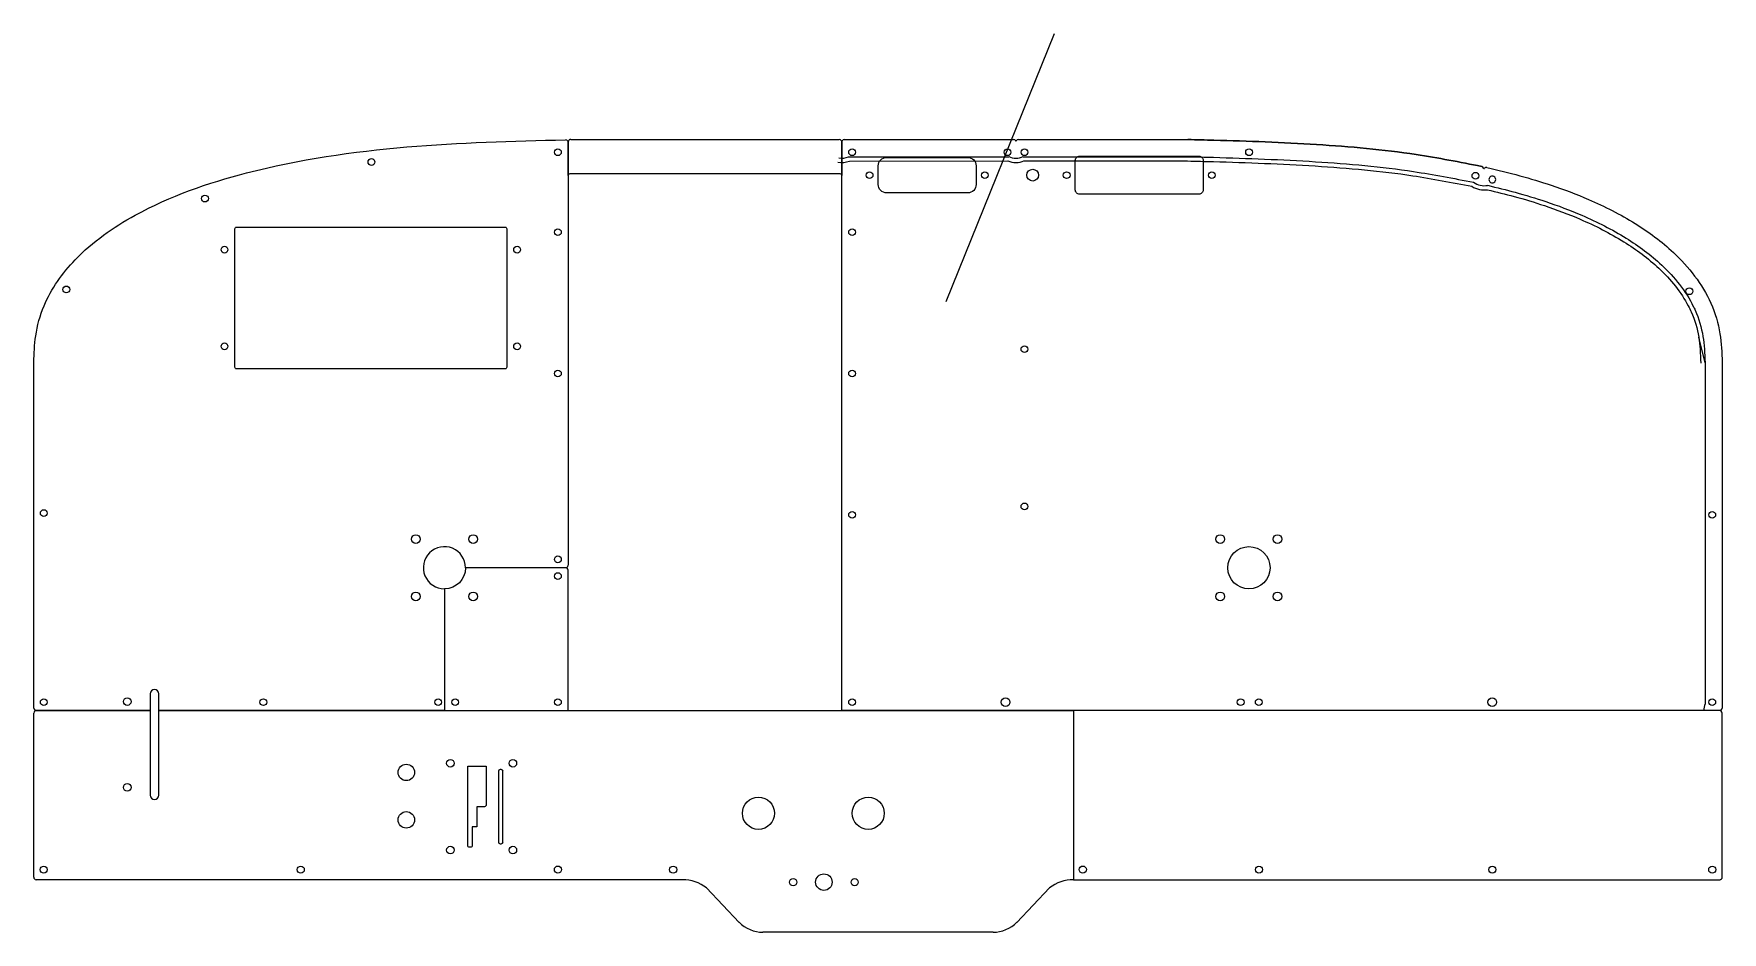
# Model space of a CAD drawing. Header units: inches. Extents: x -19.7 to 19.7, y -2.8 to 18.1.
import ezdxf

# ---------------------------------------------------------------- set-up
doc = ezdxf.new("R2010")
doc.units = ezdxf.units.IN
doc.layers.get('0').update_dxf_attribs({"linetype": 'CONTINUOUS'})

msp = doc.modelspace()

# ---------------------------------------------------------------- linework, layer by layer
for p, q in [((4.11, 18.124), (1.579, 11.873)), ((-7.223, 15.622), (-7.223, 5.736)), ((-7.223, 14.821), (-7.223, 15.622)), ((-7.166, 15.659), (-0.903, 15.659)), ((-0.845, 2.345), (-0.845, 15.624)), ((-0.845, 15.624), (-0.845, 14.821)), ((-0.845, 15.624), (-0.845, 15.222)), ((-0.845, 15.624), (-0.845, 15.124)), ((-0.787, 15.656), (3.158, 15.659)), ((3.276, 15.659), (7.226, 15.659)), ((3.276, 15.659, -0.118), (7.226, 15.659, -0.118)), ((-0.686, 15.256), (3.051, 15.259)), ((-0.667, 15.156), (3.031, 15.159)), ((3.384, 15.259), (7.22, 15.259)), ((3.404, 15.159), (7.219, 15.159)), ((-0.885, 14.86), (-7.183, 14.86)), ((19.285, 10.457), (19.137, 11.054)), ((-19.685, 2.404), (-19.685, 10.466)), ((19.285, 10.457), (19.285, 2.503)), ((19.685, 10.466), (19.685, 2.405)), ((-7.255, 5.676), (-9.617, 5.676)), ((-10.109, 5.184), (-10.109, 2.345)), ((-16.969, 2.738), (-16.969, 2.345)), ((-16.772, 2.345), (-16.772, 2.738)), ((-19.685, -1.537), (-19.685, 2.286)), ((-19.653, 2.345), (-16.969, 2.345)), ((-16.969, 2.345), (-19.653, 2.345)), ((-16.969, 2.345), (-16.969, 0.376)), ((-16.772, 2.345), (4.558, 2.345)), ((-16.772, 0.376), (-16.772, 2.345)), ((-10.109, 2.345), (-16.772, 2.345)), ((19.654, 2.345), (-0.845, 2.345)), ((4.558, 2.345), (4.558, -1.596)), ((-8.851, 0.933), (-8.851, -0.72)), ((-8.783, 0.972), (-8.812, 0.972)), ((-8.744, -0.72), (-8.744, 0.933)), ((-8.812, -0.76), (-8.783, -0.76)), ((-4.558, -1.596), (-19.626, -1.596)), ((-3.239, -2.59), (-4.002, -1.788)), ((4.002, -1.788), (3.239, -2.59)), ((2.682, -2.82), (-2.682, -2.82))]:
    msp.add_line(p, q)
for points in [[(0.202, 15.242), (2.092, 15.242, -0.414214), (2.289, 15.045), (2.289, 14.612, -0.414214), (2.092, 14.415), (0.202, 14.415, -0.414214), (0.006, 14.612), (0.006, 15.045, -0.414214)], [(7.583, 15.172), (7.583, 14.485, -0.414214), (7.484, 14.386), (4.7, 14.386, -0.414214), (4.601, 14.485), (4.601, 15.172, -0.414214), (4.7, 15.272), (7.484, 15.272, -0.414214)], [(-14.956, 13.618), (-8.696, 13.618, -0.414214), (-8.657, 13.579), (-8.657, 10.35, -0.414214), (-8.696, 10.311), (-14.956, 10.311, -0.414214), (-14.995, 10.35), (-14.995, 13.579, -0.414214)], [(-7.25, 5.667, -0.251426), (-7.255, 5.676), (-9.617, 5.676, -0.414212), (-10.109, 5.184), (-10.109, 2.345), (-7.224, 2.345), (-7.223, 5.617, 0.251381)], [(19.685, -1.537), (19.685, 2.285, 0.253764), (19.659, 2.335, -0.251358), (19.654, 2.345), (4.558, 2.345), (4.558, -1.596), (19.626, -1.596, 0.414223)], [(-9.459, -0.367), (-9.459, -0.799, -0.414214), (-9.499, -0.838), (-9.527, -0.838, -0.414214), (-9.567, -0.799), (-9.567, 1.051), (-9.137, 1.051), (-9.137, 0.146, -0.414214), (-9.177, 0.106), (-9.352, 0.106), (-9.352, -0.367)]]:
    msp.add_lwpolyline(points, format="xyb", close=True)
for centre, radius in [((-7.464, 15.362), 0.0787), ((-0.604, 15.362), 0.0787), ((3.021, 15.362), 0.0787), ((3.415, 15.362), 0.0787), ((8.652, 15.362), 0.0787), ((-11.812, 15.135), 0.0787), ((3.607, 14.829), 0.138), ((-0.196, 14.829), 0.0787), ((2.491, 14.829), 0.0787), ((4.399, 14.829), 0.0787), ((7.785, 14.829), 0.0787), ((13.93, 14.814), 0.0787), ((-15.693, 14.282), 0.0787), ((-7.464, 13.499), 0.0787), ((-0.604, 13.499), 0.0787), ((-15.237, 13.091), 0.0787), ((-8.416, 13.091), 0.0787), ((-18.926, 12.165), 0.0787), ((18.919, 12.121), 0.0787), ((-15.237, 10.838), 0.0787), ((-8.416, 10.838), 0.0787), ((3.414, 10.771), 0.0787), ((-7.464, 10.204), 0.0787), ((-0.604, 10.204), 0.0787), ((3.414, 7.106), 0.0787), ((-19.453, 6.95), 0.0787), ((-0.604, 6.909), 0.0787), ((19.453, 6.909), 0.0787), ((-10.778, 6.345), 0.102), ((-9.441, 6.345), 0.102), ((7.981, 6.345), 0.102), ((9.317, 6.345), 0.102), ((-7.464, 5.872), 0.0787), ((8.649, 5.676), 0.492), ((-7.464, 5.482), 0.0787), ((-10.778, 5.008), 0.102), ((-9.441, 5.008), 0.102), ((7.981, 5.008), 0.102), ((9.317, 5.008), 0.102), ((-19.453, 2.543), 0.0787), ((-17.506, 2.557), 0.0886), ((-14.332, 2.543), 0.0787), ((-10.255, 2.543), 0.0787), ((-9.859, 2.543), 0.0787), ((-7.464, 2.543), 0.0787), ((-0.604, 2.543), 0.0787), ((2.975, 2.543), 0.102), ((8.456, 2.543), 0.0787), ((8.878, 2.543), 0.0787), ((14.323, 2.543), 0.102), ((19.453, 2.543), 0.0787), ((-9.971, 1.119), 0.0886), ((-8.514, 1.119), 0.0886), ((-10.999, 0.905), 0.192), ((-17.506, 0.557), 0.0886), ((-2.788, -0.048), 0.374), ((-0.227, -0.048), 0.374), ((-10.999, -0.201), 0.192), ((-9.971, -0.906), 0.0886), ((-8.514, -0.906), 0.0886), ((-19.453, -1.361), 0.0827), ((-13.459, -1.361), 0.0827), ((-7.464, -1.36), 0.0827), ((-4.776, -1.361), 0.0827), ((-1.978, -1.653), 0.0831), ((-1.262, -1.653), 0.192), ((-0.545, -1.653), 0.0831), ((4.776, -1.36), 0.0827), ((8.883, -1.361), 0.0827), ((14.325, -1.361), 0.0827), ((19.453, -1.361), 0.0827)]:
    msp.add_circle(centre, radius)
for centre, radius, start, end in [((-7.284, 15.593), 0.0591, 31.2832, 91.4081), ((-7.227, 15.628), 0.00787, 211.2832, 305.4888), ((-7.227, 15.628), 0.00787, 305.4888, 335.5995), ((-7.166, 15.6), 0.0591, 90, 155.5995), ((-0.903, 15.6), 0.0591, 28.0725, 90), ((-0.844, 15.632), 0.00787, 208.0725, 259.7785), ((-0.844, 15.632), 0.00787, 259.7785, 331.3942), ((-0.787, 15.597), 0.0591, 89.9942, 147.9354), ((3.158, 15.6), 0.0591, 28.072, 89.9848), ((3.217, 15.632), 0.00786, 208.0326, 270.0396), ((3.217, 15.632), 0.00787, 269.9995, 331.9273), ((3.276, 15.6), 0.0591, 89.9999, 151.9273), ((-0.844, 15.632), 0.508, 259.7785, 290.4213), ((-0.844, 15.632), 0.408, 259.7785, 292.8113), ((3.217, 15.632), 0.508, 248.5068, 270.0201), ((3.217, 15.632), 0.408, 245.9748, 270.0201), ((3.217, 15.632), 0.408, 270.0193, 294.0587), ((3.217, 15.632), 0.508, 270.0195, 291.5288), ((14.045, 14.957), 0.0815, 22.8917, 65.9313), ((14.131, 14.994), 0.0118, 202.8917, 319.67), ((14.185, 14.948), 0.0591, 76.7307, 139.67), ((-7.183, 14.821), 0.0394, 90.0003, 179.993), ((-0.885, 14.821), 0.0394, 0, 90), ((14.131, 14.994), 0.512, 236.3683, 279.1064), ((14.131, 14.994), 0.412, 233.7403, 281.7249), ((14.324, 14.728), 0.0787, 0, 180.0007), ((14.324, 14.728), 0.0787, -180, 0.0007), ((-10.109, 5.676), 0.492, 0, 270.0003), ((-7.243, 5.676), 0.0118, 123.5573, 179.9903), ((-7.282, 5.736), 0.0591, -56.4427, 0), ((-16.87, 2.738), 0.0984, 0, 180), ((-19.626, 2.404), 0.0591, 180.0003, 236.443), ((19.665, 2.345), 0.412, 157.3804, 180), ((19.626, 2.404), 0.059, -56.4377, 0.5183), ((-19.626, 2.286), 0.0591, 123.5576, 180.0003), ((-19.665, 2.345), 0.0118, 0.0003, 56.443), ((-19.665, 2.345), 0.0118, -56.4424, 0.0003), ((19.665, 2.345), 0.0118, 123.5623, 180), ((-8.812, 0.933), 0.0394, 90, 180), ((-8.783, 0.933), 0.0394, 0, 90), ((-16.87, 0.376), 0.0984, -180, 0), ((-8.812, -0.72), 0.0394, 180, 270), ((-8.783, -0.72), 0.0394, -90, 0), ((-19.626, -1.537), 0.0591, 180.0003, 270), ((-4.548, -2.474), 0.877, 51.4335, 90.651), ((4.548, -2.474), 0.877, 89.349, 128.5665), ((-2.682, -2.033), 0.787, 225, 270), ((2.682, -2.033), 0.787, 270, 315)]:
    msp.add_arc(centre, radius, start, end)
for points, knots in [([(-19.685, 10.466), (-19.677, 10.671), (-19.659, 11.12), (-19.423, 11.979), (-18.673, 13.026), (-17.062, 14.152), (-14.417, 15.062), (-11.017, 15.558), (-8.521, 15.622), (-7.286, 15.652)], [-372.113445, -372.113445, -372.113445, -372.113445, -356.480901, -337.933465, -305.057225, -260.827981, -190.22246, -94.074213, 0, 0, 0, 0]), ([(7.226, 15.659), (7.428, 15.654), (8.43, 15.629), (10.207, 15.563), (12.297, 15.38), (13.569, 15.132), (14.078, 15.032)], [-175.043903, -175.043903, -175.043903, -175.043903, -159.57806, -98.709186, -39.493342, 0, 0, 0, 0]), ([(7.226, 15.659, -0.118), (7.428, 15.654, -0.118), (8.43, 15.629, -0.118), (10.207, 15.563, -0.118), (12.297, 15.38, -0.118), (13.569, 15.132, -0.118), (14.078, 15.032, -0.118)], [-175.043903, -175.043903, -175.043903, -175.043903, -159.57806, -98.709186, -39.493342, 0, 0, 0, 0]), ([(14.078, 15.032), (13.569, 15.132), (12.297, 15.38), (10.207, 15.563), (8.43, 15.629), (7.428, 15.654), (7.226, 15.659)], [0, 0, 0, 0, 39.493342, 98.709186, 159.57806, 175.043903, 175.043903, 175.043903, 175.043903]), ([(7.219, 15.159), (7.42, 15.154), (7.62, 15.149), (7.82, 15.144), (8.616, 15.121), (9.408, 15.092), (10.197, 15.043), (10.965, 14.994), (11.726, 14.928), (12.473, 14.815), (12.928, 14.746), (13.385, 14.658), (13.847, 14.568)], [-174.882541, -174.882541, -174.882541, -174.882541, -159.57806, -159.57806, -159.57806, -98.709186, -98.709186, -98.709186, -39.493342, -39.493342, -39.493342, -3.482187, -3.482187, -3.482187, -3.482187]), ([(7.22, 15.259), (7.422, 15.254), (7.623, 15.249), (7.823, 15.244), (8.619, 15.221), (9.413, 15.192), (10.204, 15.142), (10.973, 15.094), (11.737, 15.027), (12.488, 14.913), (12.952, 14.843), (13.417, 14.754), (13.887, 14.662)], [-174.914814, -174.914814, -174.914814, -174.914814, -159.57806, -159.57806, -159.57806, -98.709186, -98.709186, -98.709186, -39.493342, -39.493342, -39.493342, -2.946189, -2.946189, -2.946189, -2.946189]), ([(14.198, 15.005), (14.455, 14.945), (14.959, 14.825), (15.753, 14.584), (16.665, 14.241), (17.643, 13.745), (18.668, 12.99), (19.377, 12.092), (19.657, 11.16), (19.676, 10.689), (19.685, 10.466)], [-195.783426, -195.783426, -195.783426, -195.783426, -175.723852, -156.279047, -132.580426, -101.549322, -73.12385, -35.853742, -16.983439, 0, 0, 0, 0]), ([(14.215, 14.591), (14.433, 14.539), (14.649, 14.486), (14.86, 14.429), (15.099, 14.364), (15.336, 14.292), (15.57, 14.214), (15.856, 14.118), (16.137, 14.012), (16.411, 13.894), (16.77, 13.739), (17.117, 13.563), (17.444, 13.36), (17.743, 13.174), (18.022, 12.968), (18.274, 12.733), (18.578, 12.448), (18.838, 12.122), (19.011, 11.769), (19.026, 11.74), (19.04, 11.711), (19.053, 11.681), (19.14, 11.485), (19.202, 11.278), (19.236, 11.068), (19.266, 10.882), (19.276, 10.677), (19.285, 10.457)], [-192.9542, -192.9542, -192.9542, -192.9542, -175.723852, -175.723852, -175.723852, -156.279047, -156.279047, -156.279047, -132.580426, -132.580426, -132.580426, -101.549322, -101.549322, -101.549322, -73.12385, -73.12385, -73.12385, -38.702237, -38.702237, -38.702237, -35.853742, -35.853742, -35.853742, -16.983439, -16.983439, -16.983439, -0.209766, -0.209766, -0.209766, -0.209766]), ([(14.212, 14.488), (14.423, 14.438), (14.631, 14.387), (14.834, 14.332), (15.071, 14.268), (15.306, 14.197), (15.539, 14.119), (15.822, 14.024), (16.1, 13.919), (16.372, 13.802), (16.727, 13.649), (17.069, 13.475), (17.391, 13.275), (17.685, 13.092), (17.96, 12.889), (18.205, 12.66), (18.486, 12.396), (18.728, 12.098), (18.894, 11.78), (18.918, 11.734), (18.94, 11.687), (18.961, 11.64), (19.045, 11.452), (19.105, 11.253), (19.138, 11.052), (19.167, 10.871), (19.176, 10.668), (19.186, 10.445)], [-192.417166, -192.417166, -192.417166, -192.417166, -175.723852, -175.723852, -175.723852, -156.279047, -156.279047, -156.279047, -132.580426, -132.580426, -132.580426, -101.549322, -101.549322, -101.549322, -73.12385, -73.12385, -73.12385, -40.569899, -40.569899, -40.569899, -35.853742, -35.853742, -35.853742, -16.983439, -16.983439, -16.983439, 0, 0, 0, 0])]:
    msp.add_open_spline(points, degree=3, knots=knots)

doc.saveas('drawing.dxf')
